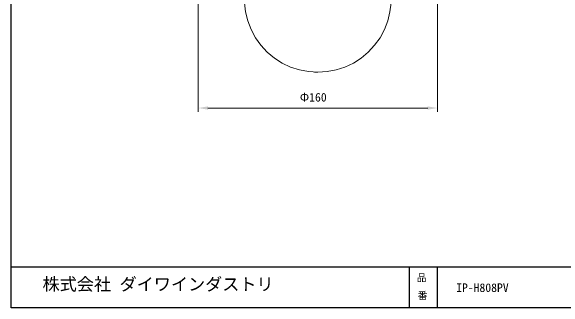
# Model space of a CAD drawing. Units: millimetres on the paper. Extents: x -142 to 142, y -95 to 95.
# Drawn here: x -141.8 to 0, y -94.8 to -18.7 of the extents above; entities that cross this region are included whole.
import ezdxf
from ezdxf.enums import TextEntityAlignment as Align

# ---------------------------------------------------------------- set-up
doc = ezdxf.new("R2010")
doc.units = ezdxf.units.MM
for name, color, linetype in [('0-0_0', 7, 'Continuous'), ('0-1_外形線', 7, 'Continuous'), ('0-2_枠', 7, 'Continuous'), ('0-4_レイヤー_1_0', 7, 'Continuous')]:
    doc.layers.add(name, color=color, linetype=linetype)
doc.layers.add('0-3_AM_5', color=7, linetype='Continuous', lineweight=18)
doc.layers.add('0-5_レイヤー_1', color=7, linetype='Continuous', lineweight=18)
doc.styles.add('ＭＳ ゴシック', font='')
doc.styles.get('ＭＳ ゴシック').set_extended_font_data('MS Gothic')

# ---------------------------------------------------------------- blocks, each defined once
blk = doc.blocks.new('U15')
at = {"layer": '0-3_AM_5', "style": 'ＭＳ ゴシック'}
blk.add_text('Φ160', height=2.199, dxfattribs=at).set_placement((161.16, 111.79), align=Align.BOTTOM_LEFT)

msp = doc.modelspace()

# ---------------------------------------------------------------- linework, layer by layer
at = {"layer": '0-2_枠'}
for p, q in [((141.803, -84.358), (-141.803, -84.354)), ((-39.681, -84.522), (-39.681, -94.842)), ((-32.546, -84.522), (-32.546, -94.842))]:
    msp.add_line(p, q, dxfattribs=at)
msp.add_lwpolyline([(-141.803, 94.842), (141.803, 94.842), (141.803, -94.842), (-141.803, -94.842)], close=True, dxfattribs=at)
at = {"layer": '0-3_AM_5', "color": 3}
for p, q in [((-93.817, -6.96), (-93.817, -44.558)), ((-32.418, -6.96), (-32.418, -44.558)), ((-34.918, -43.558), (-91.317, -43.558))]:
    msp.add_line(p, q, dxfattribs=at)
at = {"layer": '0-3_AM_5'}
for points in [[(-91.317, -43.142), (-91.317, -43.975), (-93.817, -43.558)], [(-34.918, -43.142), (-34.918, -43.975), (-32.418, -43.558)]]:
    msp.add_solid(points, dxfattribs=at)
at = {"layer": '0-5_レイヤー_1'}
msp.add_line((-63.944, -34.384), (-63.159, -34.384), dxfattribs=at)
msp.add_lwpolyline([(-81.907, -16.556), (-81.636, -18.914), (-81.067, -21.217), (-80.227, -23.438), (-79.089, -25.551), (-77.707, -27.475), (-76.082, -29.209), (-74.267, -30.753), (-72.262, -32.027), (-70.095, -33.056), (-67.846, -33.788), (-65.516, -34.221), (-63.131, -34.384), (-60.747, -34.221), (-58.417, -33.788), (-56.169, -33.056), (-54.001, -32.027), (-51.996, -30.753), (-50.18, -29.209), (-48.555, -27.475), (-47.173, -25.551), (-46.035, -23.438), (-45.196, -21.217), (-44.626, -18.914), (-44.329, -16.556)], dxfattribs=at)

# ---------------------------------------------------------------- block references
at = {"layer": '0-0_0'}
msp.add_blockref('U15', (-228.904, -154.348), dxfattribs=at)

# ---------------------------------------------------------------- texts
at = {"layer": '0-1_外形線', "style": 'ＭＳ ゴシック'}
msp.add_text('IP-H808PV', height=2.199, dxfattribs=at).set_placement((-27.643, -91.401), align=Align.BOTTOM_LEFT)
at = {"layer": '0-2_枠', "style": 'ＭＳ ゴシック'}
for s, p in [('品', (-37.741, -88.569)), ('番', (-37.514, -93.119))]:
    msp.add_text(s, height=1.833, dxfattribs=at).set_placement(p, align=Align.BOTTOM_LEFT)
at = {"layer": '0-4_レイヤー_1_0', "style": 'ＭＳ ゴシック'}
msp.add_text('株式会社 ダイワインダストリ', height=3.219, dxfattribs=at).set_placement((-133.726, -91.326), align=Align.BOTTOM_LEFT)

doc.saveas('drawing.dxf')
